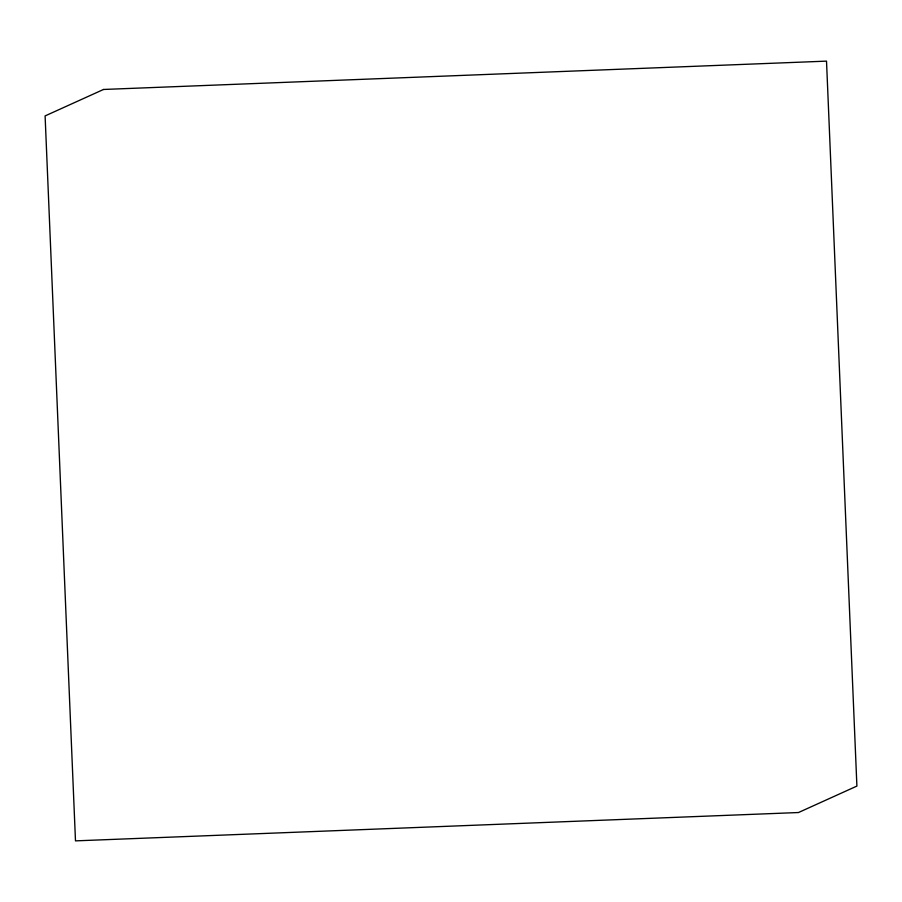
<?xml version="1.0" encoding="UTF-8"?>
<svg xmlns="http://www.w3.org/2000/svg" width="902" height="902" viewBox="0 0 902 902"><rect width="100%" height="100%" fill="white"/><g stroke="black" fill="none" stroke-linecap="round" stroke-linejoin="round"><path stroke-width="1.35" d="M103.527 89.467L45.1 115.918L75.486 840.867L798.473 812.533L856.9 786.082L826.514 61.133L103.527 89.467"/></g></svg>
